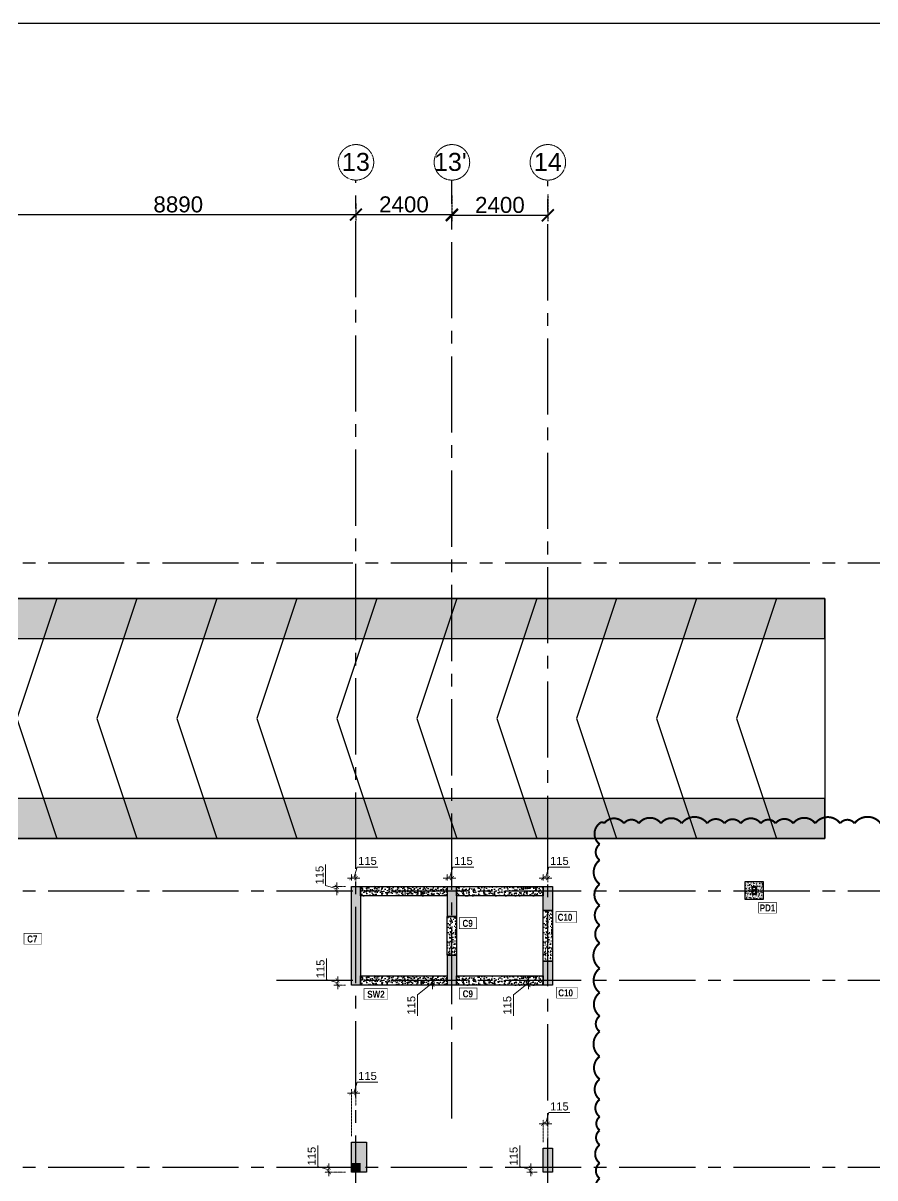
# Model space of a CAD drawing. Header units: millimetres. Extents: x 149548 to 2112824, y -1657616 to -1354760.
# Drawn here: x 1844266 to 1865572, y -1606380 to -1577511 of the extents above; entities that cross this region are included whole.
import ezdxf

# ---------------------------------------------------------------- set-up
doc = ezdxf.new("R2010")
doc.units = ezdxf.units.MM
doc.header["$MEASUREMENT"] = 0
doc.header["$PDMODE"] = 98
for name, pattern in [('ACAD_ISO02W100', [15, 12, -3]), ('CENTER2', [28.575, 19.05, -3.175, 3.175, -3.175]), ('HIDDEN', [0.375, 0.25, -0.125])]:
    doc.linetypes.add(name, pattern=pattern)
for name, color, linetype, lineweight in [('CENTER_LINE', 8, 'CENTER2', 25), ('DIMENSION_MOFA', 62, 'HIDDEN', 15), ('GRID', 252, 'ACAD_ISO02W100', 9), ('s-dm', 171, 'Continuous', 15), ('TXT', 255, 'Continuous', 5)]:
    doc.layers.add(name, color=color, linetype=linetype, lineweight=lineweight)
for name, color, linetype in [('Dimension', 7, 'Continuous'), ('F10', 72, 'Continuous'), ('Gabion Wall', 7, 'Continuous'), ('Hatch', 8, 'Continuous'), ('RAMP', 7, 'Continuous'), ('STEEL STRUCTURE', 6, 'Continuous'), ('STR.COLUMN', 1, 'Continuous')]:
    doc.layers.add(name, color=color, linetype=linetype)
doc.styles.add('1-100', font='arial.ttf', dxfattribs={"height": 400})
doc.styles.add('G3-TEXT', font='ARIALNB.TTF', dxfattribs={"height": 3})
doc.styles.get("Standard").update_dxf_attribs({"font": 'arial.ttf'})
doc.dimstyles.new('Dim 1_100', dxfattribs={"dimscale": 100, "dimtxt": 2, "dimasz": 1, "dimexe": 1, "dimexo": 1.5, "dimgap": 0.5, "dimtad": 1, "dimdec": 0, "dimrnd": 5, "dimzin": 0, "dimdsep": 46, "dimtxsty": 'Standard', "dimblk": 'ARCHTICK', "dimcen": 0, "dimdle": 1, "dimclrd": 256, "dimclre": 256, "dimclrt": 256, "dimadec": 0, "dimazin": 0, "dimtfac": 0.8, "dimtdec": 0, "dimtmove": 1, "dimatfit": 0, "dimfxl": 1.5, "dimtolj": 1, "dimtzin": 0, "dimlwd": -1, "dimlwe": -1, "dimarcsym": 1})
doc.dimstyles.new('Dim 1_200', dxfattribs={"dimscale": 100, "dimtxt": 4, "dimasz": 3, "dimexe": 1.5, "dimexo": 1.5, "dimgap": 0.5, "dimtad": 1, "dimdec": 0, "dimzin": 0, "dimdsep": 46, "dimtxsty": 'Standard', "dimblk": 'ARCHTICK', "dimcen": 0, "dimclrd": 256, "dimclre": 256, "dimclrt": 256, "dimadec": 0, "dimazin": 0, "dimtfac": 0.8, "dimtdec": 0, "dimtmove": 1, "dimatfit": 0, "dimfxl": 1.5, "dimtolj": 1, "dimtzin": 0, "dimlwd": -1, "dimlwe": -1, "dimarcsym": 1})
pattern_1 = [(230, (-126115.32, -102229.26), (-179.315046, 15.688034), [18.75, -206.25]), (175, (-126115.32, -102229.26), (34.687833, -188.048033), [15, -165]), (280.4514445, (-126130.26, -102227.95), (-144.627212, -172.359998), [15.935048, -175.285528]), (226.1842, (-126115.32, -102279.26), (-266.810333, 41.37982), [28.125, -309.375]), (276.635635, (-126137.55, -102275.8), (-233.665486, -243.52965), [23.902586, -262.92844]), (171.184164, (-126115.32, -102279.26), (-233.665486, -243.52965), [22.5, -247.5]), (201, (-126140.32, -102266.76), (-149.226763, 100.654723), [18.75, -206.25]), (146, (-126140.32, -102266.76), (-60.828833, -181.287511), [15, -165]), (251.451445, (-126152.75, -102258.37), (-210.055594, -80.632788), [15.935047, -175.285528]), (217.5, (-126115.32, -102229.26), (-3.0399638, -83.2234635), [0, -163, 0, -167.5, 0, -165.625]), (187.5, (-126115.32, -102229.26), (-65.7673844, -98.602928), [0, -95.5, 0, -159.25, 0, -63.125]), (147.5, (-126059.57, -102229.26), (-133.455609, 5.638718), [0, -62.5, 0, -195, 0, -258.75]), (137.5, (-126034.57, -102229.26), (-145.7965423, -25.0262456), [0, -81.25, 0, -129.5, 0, -183.75])]
pattern_2 = [(230, (-126115.32, -99999.26), (-179.315046, 15.688034), [18.75, -206.25]), (175, (-126115.32, -99999.26), (34.687833, -188.048033), [15, -165]), (280.4514445, (-126130.26, -99997.95), (-144.627212, -172.359998), [15.935048, -175.285528]), (226.1842, (-126115.32, -100049.26), (-266.810333, 41.37982), [28.125, -309.375]), (276.635635, (-126137.55, -100045.8), (-233.665486, -243.52965), [23.902586, -262.92844]), (171.184164, (-126115.32, -100049.26), (-233.665486, -243.52965), [22.5, -247.5]), (201, (-126140.32, -100036.76), (-149.226763, 100.654723), [18.75, -206.25]), (146, (-126140.32, -100036.76), (-60.828833, -181.287511), [15, -165]), (251.451445, (-126152.75, -100028.37), (-210.055594, -80.632788), [15.935047, -175.285528]), (217.5, (-126115.32, -99999.26), (-3.0399638, -83.2234635), [0, -163, 0, -167.5, 0, -165.625]), (187.5, (-126115.32, -99999.26), (-65.7673844, -98.602928), [0, -95.5, 0, -159.25, 0, -63.125]), (147.5, (-126059.57, -99999.26), (-133.455609, 5.638718), [0, -62.5, 0, -195, 0, -258.75]), (137.5, (-126034.57, -99999.26), (-145.7965423, -25.0262456), [0, -81.25, 0, -129.5, 0, -183.75])]

# ---------------------------------------------------------------- blocks, each defined once
blk = doc.blocks.new('PD1')
at = {"layer": 'Hatch'}
h = blk.add_hatch(dxfattribs=at)
h.set_pattern_fill('AR-CONC', color=256, scale=10, angle=180)
h.set_pattern_definition([(230, (-133830.726, -48148.44), (-71.7260183, 6.2752135), [7.5, -82.5]), (175, (-133830.726, -48148.44), (13.8751334, -75.2192134), [6, -66]), (280.4514445, (-133836.7, -48147.92), (-57.8508847, -68.9439991), [6.3740192, -70.1142112]), (226.1842, (-133830.73, -48168.44), (-106.724133, 16.551928), [11.25, -123.75]), (276.6356355, (-133839.62, -48167.06), (-93.4661946, -97.41186), [9.561034, -105.171376]), (171.184164, (-133830.73, -48168.44), (-93.4661945, -97.41186), [9, -99]), (201, (-133840.726, -48163.44), (-59.6907052, 40.261889), [7.5, -82.5]), (146, (-133840.726, -48163.44), (-24.3315332, -72.5150045), [6, -66]), (251.4514447, (-133845.7, -48160.085), (-84.0222377, -32.2531153), [6.374019, -70.1142112]), (217.5, (-133830.726, -48148.44), (-1.21598553, -33.28938538), [0, -65.2, 0, -67, 0, -66.25]), (187.5, (-133830.726, -48148.44), (-26.30695374, -39.4411712), [0, -38.2, 0, -63.7, 0, -25.25]), (147.5, (-133808.426, -48148.44), (-53.38224362, 2.25548717), [0, -25, 0, -78, 0, -103.5]), (137.5, (-133798.426, -48148.44), (-58.3186169, -10.0104982), [0, -32.5, 0, -51.8, 0, -73.5])])
h.paths.add_polyline_path([(1855321, -1647122), (1855321, -1647572), (1855771, -1647572), (1855771, -1647122)])
at = {"layer": 'STR.COLUMN', "color": 3}
blk.add_lwpolyline([(1855321, -1647122), (1855771, -1647122), (1855771, -1647572), (1855321, -1647572)], close=True, dxfattribs=at)
blk = doc.blocks.new('RAMP')
at = {"layer": 'RAMP', "color": 8}
blk.add_lwpolyline([(1949009, -1591899), (1991149, -1591899), (1991149, -1597898), (1949009, -1597898)], close=True, dxfattribs=at)
for points in [[(1951939, -1591898), (1950939, -1594898), (1951939, -1597898)], [(1953939, -1591898), (1952939, -1594898), (1953939, -1597898)], [(1955939, -1591898), (1954939, -1594898), (1955939, -1597898)], [(1957939, -1591898), (1956939, -1594898), (1957939, -1597898)], [(1959939, -1591898), (1958939, -1594898), (1959939, -1597898)], [(1961939, -1591898), (1960939, -1594898), (1961939, -1597898)], [(1963939, -1591898), (1962939, -1594898), (1963939, -1597898)], [(1965939, -1591898), (1964939, -1594898), (1965939, -1597898)], [(1967939, -1591898), (1966939, -1594898), (1967939, -1597898)], [(1969939, -1591898), (1968939, -1594898), (1969939, -1597898)], [(1971939, -1591898), (1970939, -1594898), (1971939, -1597898)], [(1973939, -1591898), (1972939, -1594898), (1973939, -1597898)], [(1975939, -1591898), (1974939, -1594898), (1975939, -1597898)], [(1977939, -1591898), (1976939, -1594898), (1977939, -1597898)], [(1979939, -1591898), (1978939, -1594898), (1979939, -1597898)], [(1981939, -1591898), (1980939, -1594898), (1981939, -1597898)], [(1983939, -1591898), (1982939, -1594898), (1983939, -1597898)], [(1985939, -1591899), (1984939, -1594899), (1985939, -1597898)], [(1987939, -1591899), (1986939, -1594899), (1987939, -1597898)], [(1989939, -1591899), (1988939, -1594899), (1989939, -1597899)]]:
    blk.add_lwpolyline(points, dxfattribs=at)
blk = doc.blocks.new('Through Column')
at = {"layer": 'STR.COLUMN', "transparency": 33554687}
h = blk.add_hatch(color=256, dxfattribs=at)
h.dxf.hatch_style = 1
h.paths.add_polyline_path([(1978593, -1496869), (1978593, -1499329), (1978823, -1499329), (1978823, -1496869)])
h = blk.add_hatch(color=256, dxfattribs=at)
h.dxf.hatch_style = 1
h.paths.add_polyline_path([(1980993, -1497619), (1981223, -1497619), (1981223, -1496869), (1980993, -1496869)])
h = blk.add_hatch(color=256, dxfattribs=at)
h.dxf.hatch_style = 1
h.paths.add_polyline_path([(1983393, -1497469), (1983623, -1497469), (1983623, -1496869), (1983393, -1496869)])
h = blk.add_hatch(color=256, dxfattribs=at)
h.dxf.hatch_style = 1
h.paths.add_polyline_path([(1980993, -1499329), (1981223, -1499329), (1981223, -1498579), (1980993, -1498579)])
h = blk.add_hatch(color=256, dxfattribs=at)
h.dxf.hatch_style = 1
h.paths.add_polyline_path([(1983393, -1499329), (1983623, -1499329), (1983623, -1498729), (1983393, -1498729)])
h = blk.add_hatch(color=256, dxfattribs=at)
h.dxf.hatch_style = 1
h.paths.add_polyline_path([(1978593, -1503259), (1978968, -1503259), (1978968, -1504009), (1978593, -1504009)])
h = blk.add_hatch(color=256, dxfattribs=at)
h.dxf.hatch_style = 1
h.paths.add_polyline_path([(1983393, -1503409), (1983393, -1504009), (1983623, -1504009), (1983623, -1503409)])
h = blk.add_hatch(color=256, dxfattribs=at)
h.dxf.hatch_style = 1
h.paths.add_polyline_path([(1978708, -1503779), (1978593, -1503779), (1978593, -1503894), (1978708, -1503894)])
h = blk.add_hatch(color=256, dxfattribs=at)
h.dxf.hatch_style = 1
h.paths.add_polyline_path([(1978708, -1503779), (1978823, -1503779), (1978823, -1503894), (1978708, -1503894)])
h = blk.add_hatch(color=256, dxfattribs=at)
h.dxf.hatch_style = 1
h.paths.add_polyline_path([(1978708, -1503894), (1978593, -1503894), (1978593, -1504009), (1978708, -1504009)], flags=17)
h = blk.add_hatch(color=256, dxfattribs=at)
h.dxf.hatch_style = 1
h.paths.add_polyline_path([(1978708, -1503894), (1978593, -1503894), (1978593, -1504009), (1978708, -1504009)], flags=17)
h = blk.add_hatch(color=256, dxfattribs=at)
h.dxf.hatch_style = 1
h.paths.add_polyline_path([(1978823, -1503894), (1978708, -1503894), (1978708, -1504009), (1978823, -1504009)])
at = {"layer": 'STR.COLUMN', "color": 5}
for points in [[(1978593, -1496869), (1978823, -1496869), (1978823, -1499329), (1978593, -1499329), (1978593, -1496869)], [(1980993, -1496869), (1981223, -1496869), (1981223, -1497619), (1980993, -1497619), (1980993, -1496869)], [(1983393, -1496869), (1983623, -1496869), (1983623, -1497469), (1983393, -1497469), (1983393, -1496869)], [(1980993, -1498579), (1981223, -1498579), (1981223, -1499329), (1980993, -1499329), (1980993, -1498579)], [(1983393, -1498729), (1983623, -1498729), (1983623, -1499329), (1983393, -1499329), (1983393, -1498729)], [(1978593, -1503259), (1978968, -1503259), (1978968, -1504009), (1978593, -1504009), (1978593, -1503259)], [(1983393, -1503409), (1983623, -1503409), (1983623, -1504009), (1983393, -1504009), (1983393, -1503409)]]:
    blk.add_lwpolyline(points, dxfattribs=at)
blk = doc.blocks.new('SSS')
at = {"layer": 'STEEL STRUCTURE'}
h = blk.add_hatch(color=2, dxfattribs=at)
h.dxf.hatch_style = 1
h.paths.add_polyline_path([(1251002, -1035979), (1250902, -1035979), (1250902, -1036179), (1251002, -1036179)])
h.paths.add_polyline_path([(1250986, -1035995), (1250986, -1036163), (1250918, -1036163), (1250918, -1035995)], flags=16)
h = blk.add_hatch(color=2, dxfattribs=at)
h.dxf.hatch_style = 1
h.paths.add_polyline_path([(1255409, -1035979), (1255309, -1035979), (1255309, -1036179), (1255409, -1036179)])
h.paths.add_polyline_path([(1255393, -1035995), (1255393, -1036163), (1255325, -1036163), (1255325, -1035995)], flags=16)
h = blk.add_hatch(color=2, dxfattribs=at)
h.dxf.hatch_style = 1
h.paths.add_polyline_path([(1259179, -1035979), (1259079, -1035979), (1259079, -1036179), (1259179, -1036179)])
h.paths.add_polyline_path([(1259163, -1035995), (1259163, -1036163), (1259095, -1036163), (1259095, -1035995)], flags=16)
h = blk.add_hatch(color=2, dxfattribs=at)
h.dxf.hatch_style = 1
h.paths.add_polyline_path([(1262949, -1035979), (1262849, -1035979), (1262849, -1036179), (1262949, -1036179)])
h.paths.add_polyline_path([(1262933, -1035995), (1262933, -1036163), (1262865, -1036163), (1262865, -1035995)], flags=16)
h = blk.add_hatch(color=2, dxfattribs=at)
h.dxf.hatch_style = 1
h.paths.add_polyline_path([(1266977, -1035979), (1266877, -1035979), (1266877, -1036179), (1266977, -1036179)])
h.paths.add_polyline_path([(1266961, -1035995), (1266961, -1036163), (1266893, -1036163), (1266893, -1035995)], flags=16)
h = blk.add_hatch(color=2, dxfattribs=at)
h.dxf.hatch_style = 1
h.paths.add_polyline_path([(1270685, -1036019), (1270593, -1035979), (1270513, -1036162), (1270604, -1036202)])
h.paths.add_polyline_path([(1270664, -1036027), (1270596, -1036181), (1270534, -1036154), (1270601, -1036000)], flags=16)
h = blk.add_hatch(color=2, dxfattribs=at)
h.dxf.hatch_style = 1
h.paths.add_polyline_path([(1251002, -1044359), (1250902, -1044359), (1250902, -1044559), (1251002, -1044559)])
h.paths.add_polyline_path([(1250986, -1044375), (1250986, -1044543), (1250918, -1044543), (1250918, -1044375)], flags=16)
h = blk.add_hatch(color=2, dxfattribs=at)
h.dxf.hatch_style = 1
h.paths.add_polyline_path([(1255409, -1044359), (1255309, -1044359), (1255309, -1044559), (1255409, -1044559)])
h.paths.add_polyline_path([(1255393, -1044375), (1255393, -1044543), (1255325, -1044543), (1255325, -1044375)], flags=16)
h = blk.add_hatch(color=2, dxfattribs=at)
h.dxf.hatch_style = 1
h.paths.add_polyline_path([(1259179, -1044359), (1259079, -1044359), (1259079, -1044559), (1259179, -1044559)])
h.paths.add_polyline_path([(1259163, -1044375), (1259163, -1044543), (1259095, -1044543), (1259095, -1044375)], flags=16)
h = blk.add_hatch(color=2, dxfattribs=at)
h.dxf.hatch_style = 1
h.paths.add_polyline_path([(1262949, -1044359), (1262849, -1044359), (1262849, -1044559), (1262949, -1044559)])
h.paths.add_polyline_path([(1262933, -1044375), (1262933, -1044543), (1262865, -1044543), (1262865, -1044375)], flags=16)
h = blk.add_hatch(color=2, dxfattribs=at)
h.dxf.hatch_style = 1
h.paths.add_polyline_path([(1266995, -1044416), (1266903, -1044376), (1266823, -1044559), (1266914, -1044599)])
h.paths.add_polyline_path([(1266974, -1044424), (1266906, -1044578), (1266844, -1044551), (1266912, -1044397)], flags=16)
h = blk.add_hatch(color=2, dxfattribs=at)
h.dxf.hatch_style = 1
h.paths.add_polyline_path([(1247809, -1046359), (1247709, -1046359), (1247709, -1046559), (1247809, -1046559)])
h.paths.add_polyline_path([(1247793, -1046375), (1247793, -1046543), (1247725, -1046543), (1247725, -1046375)], flags=16)
h = blk.add_hatch(color=2, dxfattribs=at)
h.dxf.hatch_style = 1
h.paths.add_polyline_path([(1252302, -1046359), (1252202, -1046359), (1252202, -1046559), (1252302, -1046559)])
h.paths.add_polyline_path([(1252286, -1046375), (1252286, -1046543), (1252218, -1046543), (1252218, -1046375)], flags=16)
h = blk.add_hatch(color=2, dxfattribs=at)
h.dxf.hatch_style = 1
h.paths.add_polyline_path([(1257069, -1046359), (1256969, -1046359), (1256969, -1046559), (1257069, -1046559)])
h.paths.add_polyline_path([(1257053, -1046375), (1257053, -1046543), (1256985, -1046543), (1256985, -1046375)], flags=16)
h = blk.add_hatch(color=2, dxfattribs=at)
h.dxf.hatch_style = 1
h.paths.add_polyline_path([(1262642, -1046359), (1262542, -1046359), (1262542, -1046559), (1262642, -1046559)])
h.paths.add_polyline_path([(1262626, -1046375), (1262626, -1046543), (1262558, -1046543), (1262558, -1046375)], flags=16)
h = blk.add_hatch(color=2, dxfattribs=at)
h.dxf.hatch_style = 1
h.paths.add_polyline_path([(1266015, -1046646), (1265924, -1046606), (1265843, -1046789), (1265935, -1046829)])
h.paths.add_polyline_path([(1265994, -1046654), (1265927, -1046808), (1265864, -1046781), (1265932, -1046627)], flags=16)
h = blk.add_hatch(color=2, dxfattribs=at)
h.dxf.hatch_style = 1
h.paths.add_polyline_path([(1247809, -1054024), (1247709, -1054024), (1247709, -1054224), (1247809, -1054224)])
h.paths.add_polyline_path([(1247793, -1054040), (1247793, -1054208), (1247725, -1054208), (1247725, -1054040)], flags=16)
h = blk.add_hatch(color=2, dxfattribs=at)
h.dxf.hatch_style = 1
h.paths.add_polyline_path([(1252302, -1054024), (1252202, -1054024), (1252202, -1054224), (1252302, -1054224)])
h.paths.add_polyline_path([(1252286, -1054040), (1252286, -1054208), (1252218, -1054208), (1252218, -1054040)], flags=16)
h = blk.add_hatch(color=2, dxfattribs=at)
h.dxf.hatch_style = 1
h.paths.add_polyline_path([(1257069, -1054024), (1256969, -1054024), (1256969, -1054224), (1257069, -1054224)])
h.paths.add_polyline_path([(1257053, -1054040), (1257053, -1054208), (1256985, -1054208), (1256985, -1054040)], flags=16)
h = blk.add_hatch(color=2, dxfattribs=at)
h.dxf.hatch_style = 1
h.paths.add_polyline_path([(1262733, -1054114), (1262642, -1054074), (1262561, -1054257), (1262653, -1054297)])
h.paths.add_polyline_path([(1262712, -1054122), (1262645, -1054276), (1262583, -1054249), (1262650, -1054095)], flags=16)
h = blk.add_hatch(color=2, dxfattribs=at)
h.dxf.hatch_style = 1
h.paths.add_polyline_path([(1247809, -1058004), (1247709, -1058004), (1247709, -1058204), (1247809, -1058204)])
h.paths.add_polyline_path([(1247793, -1058020), (1247793, -1058188), (1247725, -1058188), (1247725, -1058020)], flags=16)
h = blk.add_hatch(color=2, dxfattribs=at)
h.dxf.hatch_style = 1
h.paths.add_polyline_path([(1252302, -1058004), (1252202, -1058004), (1252202, -1058204), (1252302, -1058204)])
h.paths.add_polyline_path([(1252286, -1058020), (1252286, -1058188), (1252218, -1058188), (1252218, -1058020)], flags=16)
h = blk.add_hatch(color=2, dxfattribs=at)
h.dxf.hatch_style = 1
h.paths.add_polyline_path([(1257069, -1058004), (1256969, -1058004), (1256969, -1058204), (1257069, -1058204)])
h.paths.add_polyline_path([(1257053, -1058020), (1257053, -1058188), (1256985, -1058188), (1256985, -1058020)], flags=16)
h = blk.add_hatch(color=2, dxfattribs=at)
h.dxf.hatch_style = 1
h.paths.add_polyline_path([(1261017, -1058021), (1260925, -1057981), (1260845, -1058164), (1260936, -1058204)])
h.paths.add_polyline_path([(1260996, -1058029), (1260928, -1058183), (1260866, -1058155), (1260934, -1058002)], flags=16)
at = {"layer": 'STEEL STRUCTURE', "color": 2}
for points in [[(1251002, -1035979), (1251002, -1036179), (1250902, -1036179), (1250902, -1035979), (1251002, -1035979)], [(1255409, -1035979), (1255409, -1036179), (1255309, -1036179), (1255309, -1035979), (1255409, -1035979)], [(1259179, -1035979), (1259179, -1036179), (1259079, -1036179), (1259079, -1035979), (1259179, -1035979)], [(1262949, -1035979), (1262949, -1036179), (1262849, -1036179), (1262849, -1035979), (1262949, -1035979)], [(1266977, -1035979), (1266977, -1036179), (1266877, -1036179), (1266877, -1035979), (1266977, -1035979)], [(1270685, -1036019), (1270604, -1036202), (1270513, -1036162), (1270593, -1035979), (1270685, -1036019)], [(1251002, -1044359), (1251002, -1044559), (1250902, -1044559), (1250902, -1044359), (1251002, -1044359)], [(1255409, -1044359), (1255409, -1044559), (1255309, -1044559), (1255309, -1044359), (1255409, -1044359)], [(1259179, -1044359), (1259179, -1044559), (1259079, -1044559), (1259079, -1044359), (1259179, -1044359)], [(1262949, -1044359), (1262949, -1044559), (1262849, -1044559), (1262849, -1044359), (1262949, -1044359)], [(1266995, -1044416), (1266914, -1044599), (1266823, -1044559), (1266903, -1044376), (1266995, -1044416)], [(1247809, -1046359), (1247809, -1046559), (1247709, -1046559), (1247709, -1046359), (1247809, -1046359)], [(1252302, -1046359), (1252302, -1046559), (1252202, -1046559), (1252202, -1046359), (1252302, -1046359)], [(1257069, -1046359), (1257069, -1046559), (1256969, -1046559), (1256969, -1046359), (1257069, -1046359)], [(1262642, -1046359), (1262642, -1046559), (1262542, -1046559), (1262542, -1046359), (1262642, -1046359)], [(1266015, -1046646), (1265935, -1046829), (1265843, -1046789), (1265924, -1046606), (1266015, -1046646)], [(1247809, -1054024), (1247809, -1054224), (1247709, -1054224), (1247709, -1054024), (1247809, -1054024)], [(1252302, -1054024), (1252302, -1054224), (1252202, -1054224), (1252202, -1054024), (1252302, -1054024)], [(1257069, -1054024), (1257069, -1054224), (1256969, -1054224), (1256969, -1054024), (1257069, -1054024)], [(1262733, -1054114), (1262653, -1054297), (1262561, -1054257), (1262642, -1054074), (1262733, -1054114)], [(1247809, -1058004), (1247809, -1058204), (1247709, -1058204), (1247709, -1058004), (1247809, -1058004)], [(1252302, -1058004), (1252302, -1058204), (1252202, -1058204), (1252202, -1058004), (1252302, -1058004)], [(1257069, -1058004), (1257069, -1058204), (1256969, -1058204), (1256969, -1058004), (1257069, -1058004)], [(1261017, -1058021), (1260936, -1058204), (1260845, -1058164), (1260925, -1057981), (1261017, -1058021)]]:
    blk.add_lwpolyline(points, dxfattribs=at)
for points in [[(1250986, -1035995), (1250986, -1036163), (1250918, -1036163), (1250918, -1035995)], [(1255393, -1035995), (1255393, -1036163), (1255325, -1036163), (1255325, -1035995)], [(1259163, -1035995), (1259163, -1036163), (1259095, -1036163), (1259095, -1035995)], [(1262933, -1035995), (1262933, -1036163), (1262865, -1036163), (1262865, -1035995)], [(1266961, -1035995), (1266961, -1036163), (1266893, -1036163), (1266893, -1035995)], [(1270664, -1036027), (1270596, -1036181), (1270534, -1036154), (1270601, -1036000)], [(1250986, -1044375), (1250986, -1044543), (1250918, -1044543), (1250918, -1044375)], [(1255393, -1044375), (1255393, -1044543), (1255325, -1044543), (1255325, -1044375)], [(1259163, -1044375), (1259163, -1044543), (1259095, -1044543), (1259095, -1044375)], [(1262933, -1044375), (1262933, -1044543), (1262865, -1044543), (1262865, -1044375)], [(1266974, -1044424), (1266906, -1044578), (1266844, -1044551), (1266912, -1044397)], [(1247793, -1046375), (1247793, -1046543), (1247725, -1046543), (1247725, -1046375)], [(1252286, -1046375), (1252286, -1046543), (1252218, -1046543), (1252218, -1046375)], [(1257053, -1046375), (1257053, -1046543), (1256985, -1046543), (1256985, -1046375)], [(1262626, -1046375), (1262626, -1046543), (1262558, -1046543), (1262558, -1046375)], [(1265994, -1046654), (1265927, -1046808), (1265864, -1046781), (1265932, -1046627)], [(1247793, -1054040), (1247793, -1054208), (1247725, -1054208), (1247725, -1054040)], [(1252286, -1054040), (1252286, -1054208), (1252218, -1054208), (1252218, -1054040)], [(1257053, -1054040), (1257053, -1054208), (1256985, -1054208), (1256985, -1054040)], [(1262712, -1054122), (1262645, -1054276), (1262583, -1054249), (1262650, -1054095)], [(1247793, -1058020), (1247793, -1058188), (1247725, -1058188), (1247725, -1058020)], [(1252286, -1058020), (1252286, -1058188), (1252218, -1058188), (1252218, -1058020)], [(1257053, -1058020), (1257053, -1058188), (1256985, -1058188), (1256985, -1058020)], [(1260996, -1058029), (1260928, -1058183), (1260866, -1058155), (1260934, -1058002)]]:
    blk.add_lwpolyline(points, close=True, dxfattribs=at)
blk = doc.blocks.new('FIRST FLOOR COLUMNS')
at = {"layer": 'CENTER_LINE', "ltscale": 100}
for p, q in [((56005, -28128), (56005, 17663)), ((58405, -5793), (58405, 17663)), ((60805, -28206), (60805, 17638)), ((90214, 8085), (-4699, 8085)), ((90214, -115), (-4699, -115)), ((90214, -2345), (53937, -2345)), ((90214, -7025), (-4699, -7025))]:
    blk.add_line(p, q, dxfattribs=at)
at = {"layer": 'GRID', "ltscale": 0.3}
for centre in [(56005, 18107), (58405, 18107), (60805, 18107)]:
    blk.add_circle(centre, 444, dxfattribs=at)
at = {"layer": 'GRID', "ltscale": 0.3, "style": '1-100', "oblique": 0}
for s, p in [('13', (55653, 17893)), ("13'", (57954, 17893)), ('14', (60453, 17893))]:
    blk.add_text(s, height=450, rotation=359.9447, dxfattribs=at).set_placement(p)
blk = doc.blocks.new('_ArchTick')
at = {"color": 0, "linetype": 'ByBlock', "const_width": 0.15}
blk.add_lwpolyline([(-0.5, -0.5), (0.5, 0.5)], dxfattribs=at)
blk = doc.blocks.new('*D532')
at = {"layer": 'Defpoints', "color": 0}
for p in [(1852592, -1598886), (1852477, -1599099), (1852592, -1599099)]:
    blk.add_point(p, dxfattribs=at)
at = {"layer": 's-dm', "linetype": 'HIDDEN'}
for p, q in [((1852477, -1598949), (1852477, -1598786)), ((1852592, -1598949), (1852592, -1598786))]:
    blk.add_line(p, q, dxfattribs=at)
at = {"layer": 's-dm'}
for p, q in [((1852618, -1598609), (1852535, -1598886)), ((1853142, -1598609), (1852618, -1598609)), ((1852477, -1598886), (1852377, -1598886)), ((1852477, -1598886), (1852592, -1598886)), ((1852592, -1598886), (1852692, -1598886))]:
    blk.add_line(p, q, dxfattribs=at)
at = {"layer": 's-dm', "xscale": 100, "yscale": 100, "zscale": 100}
blk.add_blockref('_ArchTick', (1852477, -1598886), dxfattribs=at)
at = {"layer": 's-dm', "xscale": 100, "yscale": 100, "zscale": 100, "rotation": 180}
blk.add_blockref('_ArchTick', (1852592, -1598886), dxfattribs=at)
at = {"layer": 's-dm', "insert": (1852880, -1598457), "char_height": 200, "attachment_point": 5}
blk.add_mtext('\\A1;115', dxfattribs=at)
blk = doc.blocks.new('*D533')
at = {"layer": 'Defpoints', "color": 0}
for p in [(1854992, -1598886), (1854877, -1599099), (1854992, -1599099)]:
    blk.add_point(p, dxfattribs=at)
at = {"layer": 's-dm', "linetype": 'HIDDEN'}
for p, q in [((1854877, -1598949), (1854877, -1598786)), ((1854992, -1598949), (1854992, -1598786))]:
    blk.add_line(p, q, dxfattribs=at)
at = {"layer": 's-dm'}
for p, q in [((1855018, -1598609), (1854935, -1598886)), ((1855542, -1598609), (1855018, -1598609)), ((1854877, -1598886), (1854777, -1598886)), ((1854877, -1598886), (1854992, -1598886)), ((1854992, -1598886), (1855092, -1598886))]:
    blk.add_line(p, q, dxfattribs=at)
at = {"layer": 's-dm', "xscale": 100, "yscale": 100, "zscale": 100}
blk.add_blockref('_ArchTick', (1854877, -1598886), dxfattribs=at)
at = {"layer": 's-dm', "xscale": 100, "yscale": 100, "zscale": 100, "rotation": 180}
blk.add_blockref('_ArchTick', (1854992, -1598886), dxfattribs=at)
at = {"layer": 's-dm', "insert": (1855280, -1598457), "char_height": 200, "attachment_point": 5}
blk.add_mtext('\\A1;115', dxfattribs=at)
blk = doc.blocks.new('*D534')
at = {"layer": 'Defpoints', "color": 0}
for p in [(1857392, -1598540), (1857392, -1598886), (1857277, -1599099)]:
    blk.add_point(p, dxfattribs=at)
at = {"layer": 's-dm', "linetype": 'HIDDEN'}
for p, q in [((1857277, -1598949), (1857277, -1598786)), ((1857392, -1598690), (1857392, -1598986))]:
    blk.add_line(p, q, dxfattribs=at)
at = {"layer": 's-dm'}
for p, q in [((1857418, -1598609), (1857335, -1598886)), ((1857942, -1598609), (1857418, -1598609)), ((1857277, -1598886), (1857177, -1598886)), ((1857277, -1598886), (1857392, -1598886)), ((1857392, -1598886), (1857492, -1598886))]:
    blk.add_line(p, q, dxfattribs=at)
at = {"layer": 's-dm', "xscale": 100, "yscale": 100, "zscale": 100}
blk.add_blockref('_ArchTick', (1857277, -1598886), dxfattribs=at)
at = {"layer": 's-dm', "xscale": 100, "yscale": 100, "zscale": 100, "rotation": 180}
blk.add_blockref('_ArchTick', (1857392, -1598886), dxfattribs=at)
at = {"layer": 's-dm', "insert": (1857680, -1598457), "char_height": 200, "attachment_point": 5}
blk.add_mtext('\\A1;115', dxfattribs=at)
blk = doc.blocks.new('*D546')
at = {"layer": 'Defpoints', "color": 0}
for p in [(1852592, -1604262), (1852592, -1604726), (1852477, -1605489)]:
    blk.add_point(p, dxfattribs=at)
at = {"layer": 's-dm'}
for p, q in [((1852618, -1603985), (1852535, -1604262)), ((1853142, -1603985), (1852618, -1603985)), ((1852477, -1604262), (1852377, -1604262)), ((1852477, -1604262), (1852592, -1604262)), ((1852592, -1604262), (1852692, -1604262))]:
    blk.add_line(p, q, dxfattribs=at)
at = {"layer": 's-dm', "linetype": 'HIDDEN'}
for p, q in [((1852477, -1605339), (1852477, -1604162)), ((1852592, -1604576), (1852592, -1604162))]:
    blk.add_line(p, q, dxfattribs=at)
at = {"layer": 's-dm', "xscale": 100, "yscale": 100, "zscale": 100}
blk.add_blockref('_ArchTick', (1852477, -1604262), dxfattribs=at)
at = {"layer": 's-dm', "xscale": 100, "yscale": 100, "zscale": 100, "rotation": 180}
blk.add_blockref('_ArchTick', (1852592, -1604262), dxfattribs=at)
at = {"layer": 's-dm', "insert": (1852880, -1603833), "char_height": 200, "attachment_point": 5}
blk.add_mtext('\\A1;115', dxfattribs=at)
blk = doc.blocks.new('*D547')
at = {"layer": 'Defpoints', "color": 0}
for p in [(1857392, -1605025), (1857277, -1605639), (1857392, -1605639)]:
    blk.add_point(p, dxfattribs=at)
at = {"layer": 's-dm'}
for p, q in [((1857418, -1604748), (1857335, -1605025)), ((1857942, -1604748), (1857418, -1604748)), ((1857277, -1605025), (1857177, -1605025)), ((1857277, -1605025), (1857392, -1605025)), ((1857392, -1605025), (1857492, -1605025))]:
    blk.add_line(p, q, dxfattribs=at)
at = {"layer": 's-dm', "linetype": 'HIDDEN'}
for p, q in [((1857277, -1605489), (1857277, -1604925)), ((1857392, -1605489), (1857392, -1604925))]:
    blk.add_line(p, q, dxfattribs=at)
at = {"layer": 's-dm', "xscale": 100, "yscale": 100, "zscale": 100}
blk.add_blockref('_ArchTick', (1857277, -1605025), dxfattribs=at)
at = {"layer": 's-dm', "xscale": 100, "yscale": 100, "zscale": 100, "rotation": 180}
blk.add_blockref('_ArchTick', (1857392, -1605025), dxfattribs=at)
at = {"layer": 's-dm', "insert": (1857680, -1604596), "char_height": 200, "attachment_point": 5}
blk.add_mtext('\\A1;115', dxfattribs=at)
blk = doc.blocks.new('*D615')
at = {"layer": 'Defpoints', "color": 0}
for p in [(1851915, -1606239), (1852477, -1606124), (1852477, -1606239)]:
    blk.add_point(p, dxfattribs=at)
at = {"layer": 's-dm'}
for p, q in [((1851638, -1605573), (1851638, -1606098)), ((1851638, -1606098), (1851915, -1606181)), ((1851915, -1606124), (1851915, -1606024)), ((1851915, -1606124), (1851915, -1606239)), ((1851915, -1606239), (1851915, -1606339))]:
    blk.add_line(p, q, dxfattribs=at)
at = {"layer": 's-dm', "linetype": 'HIDDEN'}
for p, q in [((1852327, -1606124), (1851815, -1606124)), ((1852327, -1606239), (1851815, -1606239))]:
    blk.add_line(p, q, dxfattribs=at)
at = {"layer": 's-dm', "xscale": 100, "yscale": 100, "zscale": 100}
for p, rotation in [((1851915, -1606124), 270), ((1851915, -1606239), 90)]:
    blk.add_blockref('_ArchTick', p, dxfattribs=dict(at, rotation=rotation))
at = {"layer": 's-dm', "insert": (1851486, -1605836), "char_height": 200, "attachment_point": 5, "rotation": 90}
blk.add_mtext('\\A1;115', dxfattribs=at)
blk = doc.blocks.new('*D616')
at = {"layer": 'Defpoints', "color": 0}
for p in [(1856966, -1606239), (1857277, -1606124), (1857277, -1606239)]:
    blk.add_point(p, dxfattribs=at)
at = {"layer": 's-dm'}
for p, q in [((1856689, -1605573), (1856689, -1606098)), ((1856689, -1606098), (1856966, -1606181)), ((1856966, -1606124), (1856966, -1606024)), ((1856966, -1606124), (1856966, -1606239)), ((1856966, -1606239), (1856966, -1606339))]:
    blk.add_line(p, q, dxfattribs=at)
at = {"layer": 's-dm', "linetype": 'HIDDEN'}
for p, q in [((1857127, -1606124), (1856866, -1606124)), ((1857127, -1606239), (1856866, -1606239))]:
    blk.add_line(p, q, dxfattribs=at)
at = {"layer": 's-dm', "xscale": 100, "yscale": 100, "zscale": 100}
for p, rotation in [((1856966, -1606124), 270), ((1856966, -1606239), 90)]:
    blk.add_blockref('_ArchTick', p, dxfattribs=dict(at, rotation=rotation))
at = {"layer": 's-dm', "insert": (1856536, -1605836), "char_height": 200, "attachment_point": 5, "rotation": 90}
blk.add_mtext('\\A1;115', dxfattribs=at)
blk = doc.blocks.new('*D617')
at = {"layer": 'Defpoints', "color": 0}
for p in [(1852135, -1601559), (1852477, -1601444), (1852477, -1601559)]:
    blk.add_point(p, dxfattribs=at)
at = {"layer": 's-dm'}
for p, q in [((1851858, -1600893), (1851858, -1601418)), ((1852135, -1601444), (1852135, -1601344)), ((1851858, -1601418), (1852135, -1601501)), ((1852135, -1601444), (1852135, -1601559)), ((1852135, -1601559), (1852135, -1601659))]:
    blk.add_line(p, q, dxfattribs=at)
at = {"layer": 's-dm', "linetype": 'HIDDEN'}
for p, q in [((1852327, -1601444), (1852035, -1601444)), ((1852327, -1601559), (1852035, -1601559))]:
    blk.add_line(p, q, dxfattribs=at)
at = {"layer": 's-dm', "xscale": 100, "yscale": 100, "zscale": 100}
for p, rotation in [((1852135, -1601444), 270), ((1852135, -1601559), 90)]:
    blk.add_blockref('_ArchTick', p, dxfattribs=dict(at, rotation=rotation))
at = {"layer": 's-dm', "insert": (1851706, -1601156), "char_height": 200, "attachment_point": 5, "rotation": 90}
blk.add_mtext('\\A1;115', dxfattribs=at)
blk = doc.blocks.new('*D653')
at = {"layer": 'Defpoints', "color": 0}
for p in [(1854507, -1601559), (1854877, -1601444), (1854877, -1601559)]:
    blk.add_point(p, dxfattribs=at)
at = {"layer": 's-dm'}
for p, q in [((1854507, -1601444), (1854507, -1601344)), ((1854130, -1601802), (1854507, -1601501)), ((1854507, -1601444), (1854507, -1601559)), ((1854507, -1601559), (1854507, -1601659)), ((1854130, -1602326), (1854130, -1601802))]:
    blk.add_line(p, q, dxfattribs=at)
at = {"layer": 's-dm', "linetype": 'HIDDEN'}
for p, q in [((1854727, -1601444), (1854407, -1601444)), ((1854727, -1601559), (1854407, -1601559))]:
    blk.add_line(p, q, dxfattribs=at)
at = {"layer": 's-dm', "xscale": 100, "yscale": 100, "zscale": 100}
for p, rotation in [((1854507, -1601444), 270), ((1854507, -1601559), 90)]:
    blk.add_blockref('_ArchTick', p, dxfattribs=dict(at, rotation=rotation))
at = {"layer": 's-dm', "insert": (1853978, -1602064), "char_height": 200, "attachment_point": 5, "rotation": 90}
blk.add_mtext('\\A1;115', dxfattribs=at)
blk = doc.blocks.new('*D654')
at = {"layer": 'Defpoints', "color": 0}
for p in [(1856907, -1601559), (1857277, -1601444), (1857277, -1601559)]:
    blk.add_point(p, dxfattribs=at)
at = {"layer": 's-dm'}
for p, q in [((1856907, -1601444), (1856907, -1601344)), ((1856530, -1601802), (1856907, -1601501)), ((1856907, -1601444), (1856907, -1601559)), ((1856907, -1601559), (1856907, -1601659)), ((1856530, -1602326), (1856530, -1601802))]:
    blk.add_line(p, q, dxfattribs=at)
at = {"layer": 's-dm', "linetype": 'HIDDEN'}
for p, q in [((1857127, -1601444), (1856807, -1601444)), ((1857127, -1601559), (1856807, -1601559))]:
    blk.add_line(p, q, dxfattribs=at)
at = {"layer": 's-dm', "xscale": 100, "yscale": 100, "zscale": 100}
for p, rotation in [((1856907, -1601444), 270), ((1856907, -1601559), 90)]:
    blk.add_blockref('_ArchTick', p, dxfattribs=dict(at, rotation=rotation))
at = {"layer": 's-dm', "insert": (1856378, -1602064), "char_height": 200, "attachment_point": 5, "rotation": 90}
blk.add_mtext('\\A1;115', dxfattribs=at)
blk = doc.blocks.new('*D655')
at = {"layer": 'Defpoints', "color": 0}
for p in [(1851227, -1599214), (1852111, -1599214), (1852477, -1599099)]:
    blk.add_point(p, dxfattribs=at)
at = {"layer": 's-dm'}
for p, q in [((1851834, -1598548), (1851834, -1599073)), ((1851834, -1599073), (1852111, -1599156)), ((1852111, -1599099), (1852111, -1598999)), ((1852111, -1599099), (1852111, -1599214)), ((1852111, -1599214), (1852111, -1599314))]:
    blk.add_line(p, q, dxfattribs=at)
at = {"layer": 's-dm', "linetype": 'HIDDEN'}
for p, q in [((1851377, -1599214), (1852211, -1599214)), ((1852327, -1599099), (1852011, -1599099))]:
    blk.add_line(p, q, dxfattribs=at)
at = {"layer": 's-dm', "xscale": 100, "yscale": 100, "zscale": 100}
for p, rotation in [((1852111, -1599099), 270), ((1852111, -1599214), 90)]:
    blk.add_blockref('_ArchTick', p, dxfattribs=dict(at, rotation=rotation))
at = {"layer": 's-dm', "insert": (1851682, -1598811), "char_height": 200, "attachment_point": 5, "rotation": 90}
blk.add_mtext('\\A1;115', dxfattribs=at)
blk = doc.blocks.new('*D673')
at = {"layer": 'Defpoints', "color": 0}
for p in [(1843702, -1581610), (1852592, -1581874), (1852592, -1582299)]:
    blk.add_point(p, dxfattribs=at)
at = {"layer": 'Dimension', "linetype": 'HIDDEN'}
for p, q in [((1843702, -1581760), (1843702, -1582449)), ((1852592, -1582024), (1852592, -1582449))]:
    blk.add_line(p, q, dxfattribs=at)
at = {"layer": 'Dimension'}
blk.add_line((1843702, -1582299), (1852592, -1582299), dxfattribs=at)
at = {"layer": 'Dimension', "xscale": 300, "yscale": 300, "zscale": 300, "rotation": 180}
blk.add_blockref('_ArchTick', (1843702, -1582299), dxfattribs=at)
at = {"layer": 'Dimension', "xscale": 300, "yscale": 300, "zscale": 300}
blk.add_blockref('_ArchTick', (1852592, -1582299), dxfattribs=at)
at = {"layer": 'Dimension', "insert": (1848147, -1582045), "char_height": 400, "attachment_point": 5}
blk.add_mtext('\\A1;8890', dxfattribs=at)
blk = doc.blocks.new('*D674')
at = {"layer": 'Defpoints', "color": 0}
for p in [(1854992, -1581653), (1852592, -1581874), (1854992, -1582299)]:
    blk.add_point(p, dxfattribs=at)
at = {"layer": 'Dimension', "linetype": 'HIDDEN'}
for p, q in [((1852592, -1582024), (1852592, -1582449)), ((1854992, -1581803), (1854992, -1582449))]:
    blk.add_line(p, q, dxfattribs=at)
at = {"layer": 'Dimension'}
blk.add_line((1852592, -1582299), (1854992, -1582299), dxfattribs=at)
at = {"layer": 'Dimension', "xscale": 300, "yscale": 300, "zscale": 300, "rotation": 180}
blk.add_blockref('_ArchTick', (1852592, -1582299), dxfattribs=at)
at = {"layer": 'Dimension', "xscale": 300, "yscale": 300, "zscale": 300}
blk.add_blockref('_ArchTick', (1854992, -1582299), dxfattribs=at)
at = {"layer": 'Dimension', "insert": (1853792, -1582045), "char_height": 400, "attachment_point": 5}
blk.add_mtext('\\A1;2400', dxfattribs=at)
blk = doc.blocks.new('*D675')
at = {"layer": 'Defpoints', "color": 0}
for p in [(1854992, -1581653), (1857392, -1581647), (1857392, -1582314)]:
    blk.add_point(p, dxfattribs=at)
at = {"layer": 'Dimension', "linetype": 'HIDDEN'}
for p, q in [((1854992, -1581803), (1854992, -1582464)), ((1857392, -1581797), (1857392, -1582464))]:
    blk.add_line(p, q, dxfattribs=at)
at = {"layer": 'Dimension'}
blk.add_line((1854992, -1582314), (1857392, -1582314), dxfattribs=at)
at = {"layer": 'Dimension', "xscale": 300, "yscale": 300, "zscale": 300, "rotation": 180}
blk.add_blockref('_ArchTick', (1854992, -1582314), dxfattribs=at)
at = {"layer": 'Dimension', "xscale": 300, "yscale": 300, "zscale": 300}
blk.add_blockref('_ArchTick', (1857392, -1582314), dxfattribs=at)
at = {"layer": 'Dimension', "insert": (1856192, -1582059), "char_height": 400, "attachment_point": 5}
blk.add_mtext('\\A1;2400', dxfattribs=at)

msp = doc.modelspace()

# ---------------------------------------------------------------- hatches: boundary and pattern name
at = {"layer": 'Gabion Wall'}
h = msp.add_hatch(dxfattribs=at)
h.set_pattern_fill('ANSI36', color=8, scale=1000)
h.set_pattern_definition([(45, (-126115.32, -199349.73), (66.291261, 243.067956), [312.5, -62.5, 0, -62.5])])
h.paths.add_polyline_path([(1864322.2, -1591898.5), (1822182.2, -1591898.5), (1822182.2, -1592898.5), (1864322.2, -1592898.5)])
h = msp.add_hatch(dxfattribs=at)
h.set_pattern_fill('ANSI36', color=8, scale=1000)
h.set_pattern_definition([(45, (-126115.32, -204349.41), (66.291261, 243.067956), [312.5, -62.5, 0, -62.5])])
h.paths.add_polyline_path([(1864322.2, -1596898.2), (1827780.3, -1596898.2), (1828439.6, -1597898.2), (1864322.2, -1597898.2)])
at = {"layer": 'Hatch'}
h = msp.add_hatch(dxfattribs=at)
h.set_pattern_fill('AR-CONC', color=256, scale=25, angle=180)
h.set_pattern_definition(pattern_2)
h.paths.add_polyline_path([(1852707.2, -1599098.5), (1854877.2, -1599098.5), (1854877.2, -1599328.5), (1852707.2, -1599328.5)])
h = msp.add_hatch(dxfattribs=at)
h.set_pattern_fill('AR-CONC', color=256, scale=25, angle=180)
h.set_pattern_definition(pattern_2)
h.paths.add_polyline_path([(1855107.2, -1599098.5), (1857277.2, -1599098.5), (1857277.2, -1599328.5), (1855107.2, -1599328.5)])
h = msp.add_hatch(dxfattribs=at)
h.set_pattern_fill('AR-CONC', color=256, scale=25, angle=180)
h.set_pattern_definition(pattern_1)
h.paths.add_polyline_path([(1854877.2, -1599848.5), (1855107.2, -1599848.5), (1855107.2, -1600808.5), (1854877.2, -1600808.5)])
h = msp.add_hatch(dxfattribs=at)
h.set_pattern_fill('AR-CONC', color=256, scale=25, angle=180)
h.set_pattern_definition([(230, (-123715.32, -102229.26), (-179.315046, 15.688034), [18.75, -206.25]), (175, (-123715.32, -102229.26), (34.687833, -188.048033), [15, -165]), (280.4514445, (-123730.26, -102227.95), (-144.627212, -172.359998), [15.935048, -175.285528]), (226.1842, (-123715.32, -102279.26), (-266.810333, 41.37982), [28.125, -309.375]), (276.635635, (-123737.55, -102275.8), (-233.665486, -243.52965), [23.902586, -262.92844]), (171.184164, (-123715.32, -102279.26), (-233.665486, -243.52965), [22.5, -247.5]), (201, (-123740.32, -102266.76), (-149.226763, 100.654723), [18.75, -206.25]), (146, (-123740.32, -102266.76), (-60.828833, -181.287511), [15, -165]), (251.451445, (-123752.75, -102258.37), (-210.055594, -80.632788), [15.935047, -175.285528]), (217.5, (-123715.32, -102229.26), (-3.0399638, -83.2234635), [0, -163, 0, -167.5, 0, -165.625]), (187.5, (-123715.32, -102229.26), (-65.7673844, -98.602928), [0, -95.5, 0, -159.25, 0, -63.125]), (147.5, (-123659.57, -102229.26), (-133.455609, 5.638718), [0, -62.5, 0, -195, 0, -258.75]), (137.5, (-123634.57, -102229.26), (-145.7965423, -25.0262456), [0, -81.25, 0, -129.5, 0, -183.75])])
h.paths.add_polyline_path([(1857277.2, -1599698.5), (1857507.2, -1599698.5), (1857507.2, -1600958.5), (1857277.2, -1600958.5)])
h = msp.add_hatch(dxfattribs=at)
h.set_pattern_fill('AR-CONC', color=256, scale=25, angle=180)
h.set_pattern_definition(pattern_1)
h.paths.add_polyline_path([(1852707.2, -1601328.5), (1854877.2, -1601328.5), (1854877.2, -1601558.5), (1852707.2, -1601558.5)])
h = msp.add_hatch(dxfattribs=at)
h.set_pattern_fill('AR-CONC', color=256, scale=25, angle=180)
h.set_pattern_definition(pattern_1)
h.paths.add_polyline_path([(1855107.2, -1601328.5), (1857277.2, -1601328.5), (1857277.2, -1601558.5), (1855107.2, -1601558.5)])

# ---------------------------------------------------------------- linework, layer by layer
at = {"lineweight": -3}
msp.add_lwpolyline([(1908993, -1657616.5), (1787219.6, -1657616.5), (1787219.6, -1577510.7), (1908993, -1577510.7)], close=True, dxfattribs=at)
at = {"color": 101, "const_width": 14.8}
for points in [[(1862666.3, -1599762.3), (1862666.3, -1599488.7), (1863105.6, -1599488.7), (1863105.6, -1599762.3)], [(1855174.9, -1600147.6), (1855174.9, -1599874), (1855614.2, -1599874), (1855614.2, -1600147.6)], [(1857595.1, -1599996.1), (1857595.1, -1599722.5), (1858109.4, -1599722.5), (1858109.4, -1599996.1)], [(1844286.2, -1600537.7), (1844286.2, -1600264.1), (1844725.5, -1600264.1), (1844725.5, -1600537.7)], [(1852792.6, -1601920.2), (1852792.6, -1601646.6), (1853381.4, -1601646.6), (1853381.4, -1601920.2)], [(1855178.7, -1601908.8), (1855178.7, -1601635.2), (1855618, -1601635.2), (1855618, -1601908.8)], [(1857610.3, -1601886.1), (1857610.3, -1601612.5), (1858124.6, -1601612.5), (1858124.6, -1601886.1)]]:
    msp.add_lwpolyline(points, close=True, dxfattribs=at)
at = {"layer": 'F10', "color": 7, "const_width": 50}
msp.add_lwpolyline([(1865714.6, -1597516.8, 0.5), (1865062.5, -1597516.8, 0.5), (1864705.1, -1597516.8, 0.5), (1864079.9, -1597516.8, 0.5), (1863528.6, -1597516.8, 0.5), (1863087.9, -1597516.8, 0.5), (1862719.6, -1597516.8, 0.5), (1862218, -1597516.8, 0.5), (1861808.9, -1597516.8, 0.5), (1861378.8, -1597516.8, 0.5), (1860738.8, -1597516.8, 0.5), (1860221.8, -1597516.8, 0.5), (1859667.5, -1597516.8, 0.5), (1859296, -1597516.8, 0.5), (1858798.5, -1597516.8, 0.5), (1858688.5, -1597516.8, 0.5), (1858688.5, -1598038, 0.5), (1858688.5, -1598435.8, 0.5), (1858688.5, -1599038.7, 0.5), (1858688.5, -1599567, 0.5), (1858688.5, -1600060.3, 0.5), (1858688.5, -1600510.4, 0.5), (1858688.5, -1601142.4, 0.5), (1858688.5, -1601750, 0.5), (1858688.5, -1602332.2, 0.5), (1858688.5, -1602723.6, 0.5), (1858688.5, -1603343.2, 0.5), (1858688.5, -1603913.4, 0.5), (1858688.5, -1604417.9, 0.5), (1858688.5, -1604852.6, 0.5), (1858688.5, -1605190.9, 0.5), (1858688.5, -1605554.7, 0.5), (1858688.5, -1606009.5, 0.5), (1858688.5, -1606392, 0.5), (1858688.5, -1606780.6, 0.5)], format="xyb", dxfattribs=at)
at = {"layer": 'Gabion Wall'}
for points in [[(1864322.2, -1591898.5), (1822182.2, -1591898.5), (1822182.2, -1592898.5), (1864322.2, -1592898.5)], [(1864322.2, -1596898.2), (1827780.3, -1596898.2), (1828439.6, -1597898.2), (1864322.2, -1597898.2)]]:
    msp.add_lwpolyline(points, close=True, dxfattribs=at)
at = {"layer": 'STR.COLUMN', "color": 6}
for points in [[(1852707.2, -1599098.5), (1854877.2, -1599098.5), (1854877.2, -1599328.5), (1852707.2, -1599328.5)], [(1855107.2, -1599098.5), (1857277.2, -1599098.5), (1857277.2, -1599328.5), (1855107.2, -1599328.5)], [(1854877.2, -1599848.5), (1855107.2, -1599848.5), (1855107.2, -1600808.5), (1854877.2, -1600808.5)], [(1857277.2, -1599698.5), (1857507.2, -1599698.5), (1857507.2, -1600958.5), (1857277.2, -1600958.5)], [(1852707.2, -1601328.5), (1854877.2, -1601328.5), (1854877.2, -1601558.5), (1852707.2, -1601558.5)], [(1855107.2, -1601328.5), (1857277.2, -1601328.5), (1857277.2, -1601558.5), (1855107.2, -1601558.5)]]:
    msp.add_lwpolyline(points, close=True, dxfattribs=at)

# ---------------------------------------------------------------- block references
at = {"layer": 'DIMENSION_MOFA', "color": 40, "true_color": 0xf8d731}
msp.add_blockref('SSS', (611597.9, -563119.7), dxfattribs=at)
at = {"layer": 'GRID'}
msp.add_blockref('FIRST FLOOR COLUMNS', (1796587.2, -1599098.5), dxfattribs=at)
at = {"layer": 'RAMP'}
msp.add_blockref('RAMP', (-126827, 0), dxfattribs=at)
at = {"layer": 'STR.COLUMN'}
for name, p in [('Through Column', (-126115.3, -102229.3)), ('PD1', (7003.7, 48148.4))]:
    msp.add_blockref(name, p, dxfattribs=at)

# ---------------------------------------------------------------- texts
at = {"layer": 'TXT', "style": 'G3-TEXT'}
for s, p in [('PD1', (1862691.2, -1599718.9)), ('C9', (1855257.3, -1600104.2)), ('C10', (1857636.5, -1599952.7)), ('C7', (1844368.6, -1600494.3)), ('C10', (1857651.7, -1601842.7)), ('SW2', (1852875, -1601876.8)), ('C9', (1855261.1, -1601865.4))]:
    msp.add_text(s, height=175, dxfattribs=at).set_placement(p)

# ---------------------------------------------------------------- dimensions: what is measured, and where the dimension line sits
at = {"layer": 'Dimension'}
for base, p1, p2, picture, middle in [((1852592.2, -1582299.2), (1843702.2, -1581609.6), (1852592.2, -1581874.3), '*D673', (1848147.2, -1582045)), ((1854992.2, -1582299.2), (1852592.2, -1581874.3), (1854992.2, -1581652.9), '*D674', (1853792.2, -1582045)), ((1857392.2, -1582313.6), (1854992.2, -1581652.9), (1857392.2, -1581646.8), '*D675', (1856192.2, -1582059.4))]:
    dim = msp.add_linear_dim(base=base, p1=p1, p2=p2, dimstyle='Dim 1_200', override={"dimblk": 'ArchTick'}, dxfattribs=at)
    dim.commit()
    dim.dimension.update_dxf_attribs({"geometry": picture, "text_midpoint": middle})
at = {"layer": 's-dm'}
for base, p1, p2, picture, middle in [((1852592.2, -1598886.3), (1852477.2, -1599098.5), (1852592.2, -1599098.5), '*D532', (1852667.9, -1598457)), ((1854992.2, -1598886.3), (1854877.2, -1599098.5), (1854992.2, -1599098.5), '*D533', (1855067.9, -1598457)), ((1857392.2, -1598886.3), (1857277.2, -1599098.5), (1857392.2, -1598539.7), '*D534', (1857467.9, -1598457)), ((1852592.2, -1604262.3), (1852477.2, -1605488.5), (1852592.2, -1604725.6), '*D546', (1852667.9, -1603833)), ((1857392.2, -1605025.2), (1857277.2, -1605638.5), (1857392.2, -1605638.5), '*D547', (1857467.9, -1604596))]:
    dim = msp.add_linear_dim(base=base, p1=p1, p2=p2, dimstyle='Dim 1_100', dxfattribs=at)
    dim.commit()
    dim.dimension.update_dxf_attribs({"geometry": picture, "text_midpoint": middle})
for base, p1, p2, picture, middle in [((1852111.2, -1599213.5), (1852477.2, -1599098.5), (1851226.8, -1599213.5), '*D655', (1851682, -1599022.9)), ((1852134.8, -1601558.5), (1852477.3, -1601443.5), (1852477.3, -1601558.5), '*D617', (1851705.6, -1601367.9)), ((1851915.3, -1606238.5), (1852477.2, -1606123.5), (1852477.2, -1606238.5), '*D615', (1851486.1, -1606047.9)), ((1856965.7, -1606238.5), (1857277.2, -1606123.5), (1857277.2, -1606238.5), '*D616', (1856536.5, -1606047.9))]:
    dim = msp.add_linear_dim(base=base, p1=p1, p2=p2, angle=90, dimstyle='Dim 1_100', dxfattribs=at)
    dim.commit()
    dim.dimension.update_dxf_attribs({"geometry": picture, "text_midpoint": middle})
for base, p1, p2, picture, middle in [((1854507.3, -1601558.5), (1854877.2, -1601443.5), (1854877.2, -1601558.5), '*D653', (1854130.2, -1601851.9)), ((1856907.3, -1601558.5), (1857277.2, -1601443.5), (1857277.2, -1601558.5), '*D654', (1856530.2, -1601851.9))]:
    dim = msp.add_linear_dim(base=base, p1=p1, p2=p2, angle=90, dimstyle='Dim 1_100', dxfattribs=at)
    dim.commit()
    dim.dimension.update_dxf_attribs({"geometry": picture, "text_midpoint": middle, "dimtype": 160})

doc.saveas('drawing.dxf')
